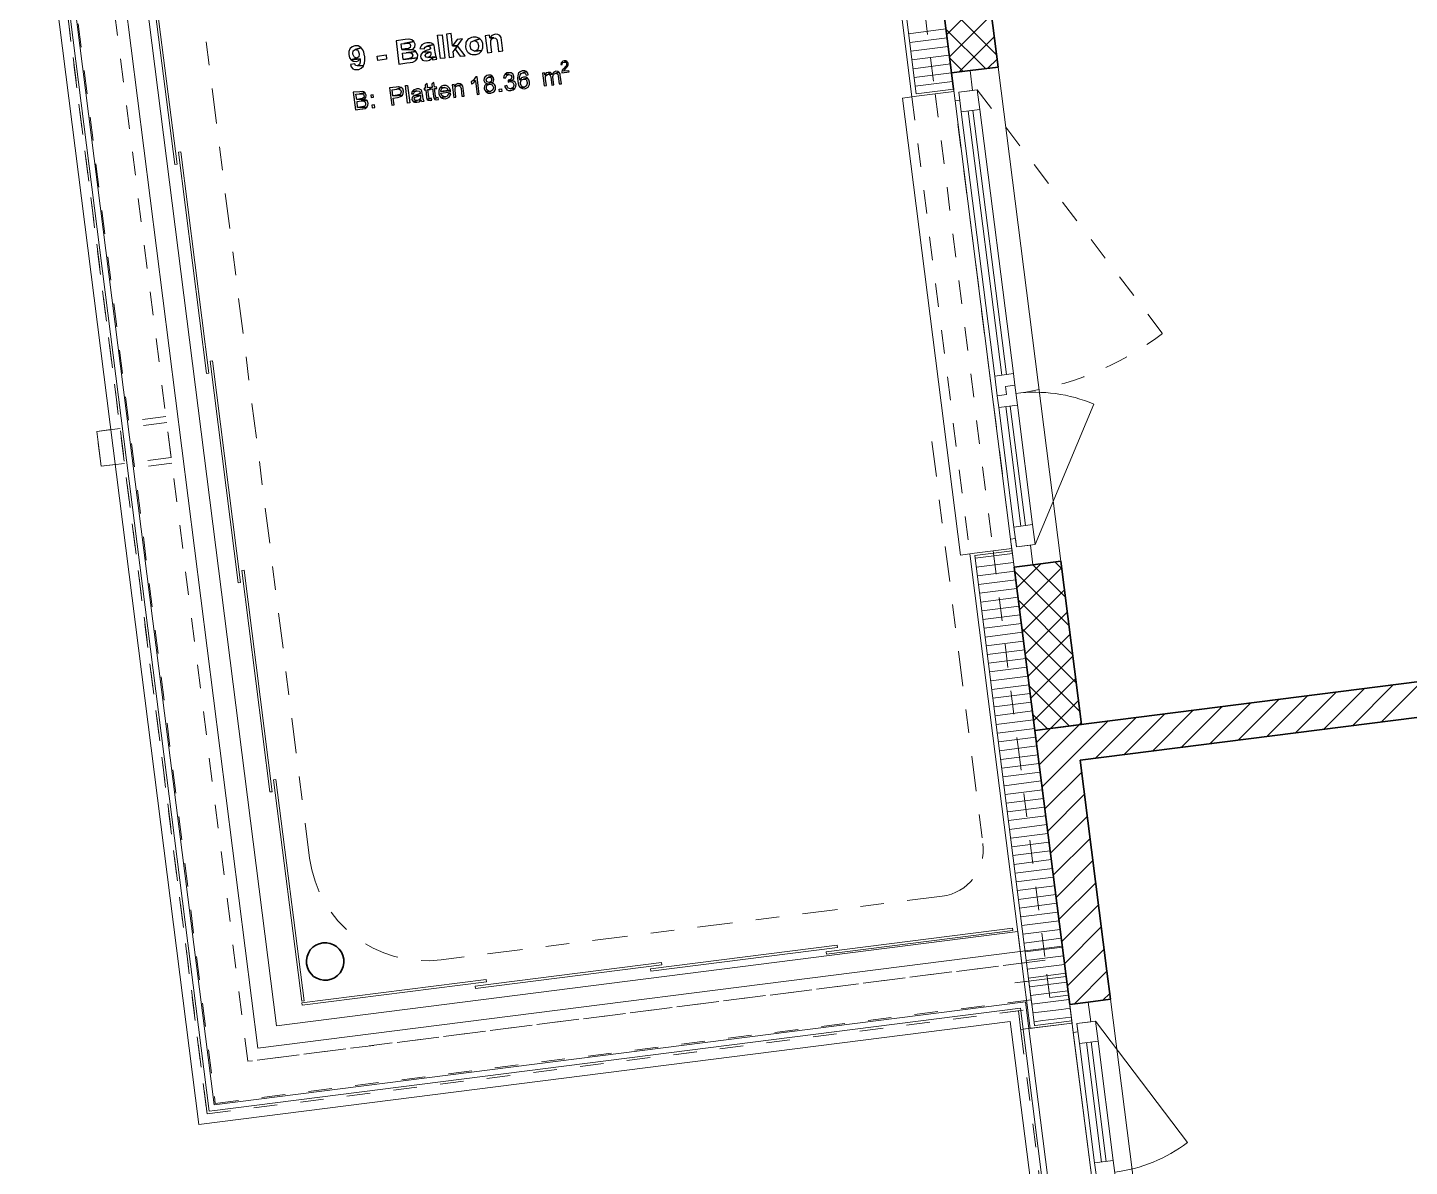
# Model space of a CAD drawing. Header units: metres. Extents: x 2713679.5 to 2713747.3, y 1226017.1 to 1226104.2.
# Drawn here: x 2713681.21 to 2713687.09, y 1226073.86 to 1226078.71 of the extents above; entities that cross this region are included whole.
import ezdxf

# ---------------------------------------------------------------- set-up
doc = ezdxf.new("R2010")
doc.units = ezdxf.units.M
doc.header["$MEASUREMENT"] = 0
for name, pattern in [('Strich 2', [0.141111, 0.070556, -0.070556]), ('Strich 2_1mm', [0.15, 0.1, -0.05]), ('Strichpunkt 3_1_1mm Achsen', [0.25, 0.15, -0.05, 0, -0.05])]:
    doc.linetypes.add(name, pattern=pattern)
doc.layers.add('plangrafiken', color=251, linetype='Continuous')
doc.layers.add('waende_stuetzen', color=250, linetype='Continuous')
doc.layers.add('texte', color=7, linetype='Continuous', true_color=0x000000)

msp = doc.modelspace()

# ---------------------------------------------------------------- linework, layer by layer
at = {"layer": 'plangrafiken', "color": 7, "linetype": 'Strich 2_1mm', "lineweight": 13}
for p, q in [((2713682.149, 1226074.3117), (2713681.4352, 1226079.9365)), ((2713681.2765, 1226079.9164), (2713682.0105, 1226074.1328)), ((2713685.5418, 1226074.7422), (2713682.149, 1226074.3117)), ((2713685.562, 1226074.5835), (2713685.5418, 1226074.7422)), ((2713682.0105, 1226074.1328), (2713685.562, 1226074.5835))]:
    msp.add_line(p, q, dxfattribs=at)
at = {"layer": 'plangrafiken', "color": 7, "linetype": 'Continuous', "lineweight": 13}
for p, q in [((2713681.2518, 1226079.8729), (2713681.9845, 1226074.0992)), ((2713682.0061, 1226074.1272), (2713681.2766, 1226079.8761)), ((2713681.5917, 1226079.8153), (2713682.2709, 1226074.4632)), ((2713681.5065, 1226076.9921), (2713681.566, 1226076.9996)), ((2713681.5254, 1226076.8433), (2713681.5065, 1226076.9921)), ((2713681.5849, 1226076.8508), (2713681.5254, 1226076.8433)), ((2713682.2709, 1226074.4632), (2713685.4256, 1226074.8636)), ((2713685.4256, 1226074.8636), (2713685.4426, 1226074.7296)), ((2713685.4584, 1226074.5653), (2713682.0061, 1226074.1272)), ((2713682.0093, 1226074.1024), (2713685.4368, 1226074.5374)), ((2713685.4368, 1226074.5374), (2713685.7075, 1226072.4045)), ((2713685.4584, 1226074.5653), (2713685.4616, 1226074.5405)), ((2713685.7323, 1226072.4076), (2713685.4616, 1226074.5405)), ((2713681.9845, 1226074.0992), (2713682.0093, 1226074.1024))]:
    msp.add_line(p, q, dxfattribs=at)
at = {"layer": 'plangrafiken', "color": 7, "linetype": 'Strichpunkt 3_1_1mm Achsen', "lineweight": 18}
for p, q in [((2713682.4122, 1226075.1767), (2713681.8199, 1226079.8442)), ((2713685.0602, 1226076.9491), (2713685.2773, 1226075.2379)), ((2713685.1041, 1226075.0143), (2713682.9712, 1226074.7436))]:
    msp.add_line(p, q, dxfattribs=at)
for centre, radius, start, end in [((2713685.0789, 1226075.2127), 0.2, 277.23258, 7.23258), ((2713682.9083, 1226075.2396), 0.5, 187.23258, 277.23258)]:
    msp.add_arc(centre, radius, start, end, dxfattribs=at)
at = {"layer": 'texte'}
for points in [[(2713682.8193, 1226078.6587), (2713682.7802, 1226078.6538), (2713682.7924, 1226078.5547), (2713682.8254, 1226078.5596), (2713682.8401, 1226078.5609), (2713682.8499, 1226078.5633), (2713682.8511, 1226078.5633), (2713682.8634, 1226078.5694), (2713682.8634, 1226078.5694), (2713682.8707, 1226078.5804), (2713682.8707, 1226078.5817), (2713682.8108, 1226078.5743), (2713682.8071, 1226078.6012), (2713682.823, 1226078.6025), (2713682.8646, 1226078.6086), (2713682.8621, 1226078.611), (2713682.8499, 1226078.6159), (2713682.8499, 1226078.6159), (2713682.8046, 1226078.6171), (2713682.8022, 1226078.6404), (2713682.8132, 1226078.6416), (2713682.856, 1226078.6502), (2713682.8475, 1226078.6575), (2713682.8364, 1226078.6612), (2713682.834, 1226078.6612)], [(2713682.856, 1226078.6502), (2713682.8132, 1226078.6416), (2713682.8193, 1226078.6428), (2713682.8303, 1226078.6441), (2713682.8389, 1226078.6416), (2713682.8413, 1226078.6343), (2713682.8401, 1226078.6257), (2713682.8328, 1226078.6208), (2713682.8316, 1226078.6208), (2713682.8181, 1226078.6196), (2713682.8046, 1226078.6171), (2713682.8499, 1226078.6159), (2713682.8585, 1226078.6257), (2713682.8597, 1226078.6269), (2713682.8609, 1226078.6392)], [(2713682.9111, 1226078.6453), (2713682.9001, 1226078.6428), (2713682.8903, 1226078.6367), (2713682.8866, 1226078.633), (2713682.8817, 1226078.6208), (2713682.9001, 1226078.6196), (2713682.9037, 1226078.6269), (2713682.9111, 1226078.6306), (2713682.9405, 1226078.6379), (2713682.9307, 1226078.6441), (2713682.9245, 1226078.6453)], [(2713682.9405, 1226078.6379), (2713682.9111, 1226078.6306), (2713682.9221, 1226078.6294), (2713682.9258, 1226078.622), (2713682.9258, 1226078.6196), (2713682.9221, 1226078.6171), (2713682.9074, 1226078.6122), (2713682.905, 1226078.611), (2713682.894, 1226078.6061), (2713682.927, 1226078.6074), (2713682.9282, 1226078.6037), (2713682.9282, 1226078.5939), (2713682.9245, 1226078.5878), (2713682.9148, 1226078.5829), (2713682.9502, 1226078.5853), (2713682.9478, 1226078.5988), (2713682.9441, 1226078.6208), (2713682.9441, 1226078.6269)], [(2713682.9686, 1226078.578), (2713682.9564, 1226078.6771), (2713682.9759, 1226078.6795), (2713682.9882, 1226078.5804), (2713682.9686, 1226078.578)], [(2713683.0139, 1226078.6844), (2713682.9943, 1226078.682), (2713683.0065, 1226078.5829), (2713683.0261, 1226078.5853), (2713683.0224, 1226078.6074), (2713683.031, 1226078.6184), (2713683.0408, 1226078.633), (2713683.02, 1226078.6318)], [(2713683.0628, 1226078.6624), (2713683.0396, 1226078.66), (2713683.02, 1226078.6318), (2713683.0408, 1226078.633)], [(2713683.1081, 1226078.6698), (2713683.1007, 1226078.6685), (2713683.0897, 1226078.6624), (2713683.0848, 1226078.6587), (2713683.0775, 1226078.6477), (2713683.0763, 1226078.6416), (2713683.075, 1226078.6282), (2713683.0775, 1226078.6196), (2713683.0824, 1226078.6086), (2713683.0873, 1226078.6037), (2713683.0983, 1226078.5963), (2713683.1044, 1226078.5951), (2713683.1179, 1226078.5951), (2713683.1215, 1226078.5951), (2713683.1338, 1226078.6), (2713683.1423, 1226078.6086), (2713683.1448, 1226078.6122), (2713683.1154, 1226078.6098), (2713683.1142, 1226078.6098), (2713683.102, 1226078.6147), (2713683.0995, 1226078.6171), (2713683.0946, 1226078.6306), (2713683.0946, 1226078.6355), (2713683.0983, 1226078.6465), (2713683.0995, 1226078.649), (2713683.1105, 1226078.6538), (2713683.1362, 1226078.6624), (2713683.1326, 1226078.6649), (2713683.1215, 1226078.6698)], [(2713683.1362, 1226078.6624), (2713683.1105, 1226078.6538), (2713683.1118, 1226078.6551), (2713683.1228, 1226078.6502), (2713683.1264, 1226078.6477), (2713683.1301, 1226078.6343), (2713683.1301, 1226078.6294), (2713683.1277, 1226078.6171), (2713683.1264, 1226078.6159), (2713683.1154, 1226078.6098), (2713683.1448, 1226078.6122), (2713683.1497, 1226078.6245), (2713683.1497, 1226078.6367), (2713683.1485, 1226078.6416), (2713683.1448, 1226078.6538)], [(2713683.1778, 1226078.6771), (2713683.1595, 1226078.6746), (2713683.1693, 1226078.6025), (2713683.1876, 1226078.6049), (2713683.1839, 1226078.6379), (2713683.1839, 1226078.6428), (2713683.1839, 1226078.6551), (2713683.1876, 1226078.6624), (2713683.1962, 1226078.6661), (2713683.1791, 1226078.6661)], [(2713683.2011, 1226078.682), (2713683.1986, 1226078.6808), (2713683.1876, 1226078.6759), (2713683.1791, 1226078.6661), (2713683.1962, 1226078.6661), (2713683.2035, 1226078.6649), (2713683.2084, 1226078.66), (2713683.2084, 1226078.6587), (2713683.2109, 1226078.6453), (2713683.2158, 1226078.6086), (2713683.2341, 1226078.611), (2713683.2292, 1226078.6563), (2713683.2268, 1226078.6685), (2713683.2219, 1226078.6759), (2713683.2133, 1226078.6808)], [(2713682.6052, 1226078.633), (2713682.593, 1226078.6282), (2713682.5844, 1226078.6208), (2713682.5832, 1226078.6196), (2713682.5783, 1226078.6086), (2713682.5783, 1226078.5951), (2713682.5783, 1226078.5951), (2713682.5819, 1226078.5817), (2713682.5893, 1226078.5731), (2713682.6125, 1226078.5804), (2713682.6027, 1226078.5841), (2713682.6015, 1226078.5853), (2713682.5966, 1226078.5976), (2713682.5966, 1226078.6), (2713682.5979, 1226078.611), (2713682.6064, 1226078.6171), (2713682.6321, 1226078.6245), (2713682.6297, 1226078.6257), (2713682.6187, 1226078.6318)], [(2713682.6321, 1226078.6245), (2713682.6064, 1226078.6171), (2713682.6174, 1226078.6135), (2713682.6187, 1226078.611), (2713682.6235, 1226078.5988), (2713682.6235, 1226078.5976), (2713682.6211, 1226078.5853), (2713682.6125, 1226078.5804), (2713682.5893, 1226078.5731), (2713682.6272, 1226078.5768), (2713682.6272, 1226078.5633), (2713682.6248, 1226078.5535), (2713682.6162, 1226078.5474), (2713682.6419, 1226078.5486), (2713682.6456, 1226078.5584), (2713682.6468, 1226078.5719), (2713682.6468, 1226078.5865), (2713682.6456, 1226078.5902), (2713682.6431, 1226078.6049), (2713682.6382, 1226078.6159)], [(2713682.5893, 1226078.5731), (2713682.5979, 1226078.567), (2713682.6113, 1226078.5657), (2713682.6187, 1226078.5682), (2713682.6272, 1226078.5768)], [(2713682.7019, 1226078.5706), (2713682.6994, 1226078.589), (2713682.7373, 1226078.5939), (2713682.7398, 1226078.5755), (2713682.7019, 1226078.5706)], [(2713682.8646, 1226078.6086), (2713682.823, 1226078.6025), (2713682.8303, 1226078.6037), (2713682.8413, 1226078.6037), (2713682.8475, 1226078.6), (2713682.8511, 1226078.5927), (2713682.8487, 1226078.5841), (2713682.8426, 1226078.5792), (2713682.8426, 1226078.5792), (2713682.8291, 1226078.5768), (2713682.8108, 1226078.5743), (2713682.8707, 1226078.5817), (2713682.8719, 1226078.5939), (2713682.8707, 1226078.5976)], [(2713682.894, 1226078.6061), (2713682.8866, 1226078.5976), (2713682.8842, 1226078.5865), (2713682.8854, 1226078.5817), (2713682.8927, 1226078.5719), (2713682.8976, 1226078.5694), (2713682.9111, 1226078.5682), (2713682.9221, 1226078.5719), (2713682.9319, 1226078.5804), (2713682.9502, 1226078.5853), (2713682.9502, 1226078.5853), (2713682.9148, 1226078.5829), (2713682.9074, 1226078.5841), (2713682.9037, 1226078.5914), (2713682.9062, 1226078.5988), (2713682.916, 1226078.6025), (2713682.927, 1226078.6074)], [(2713682.9502, 1226078.5853), (2713682.9319, 1226078.5804), (2713682.9331, 1226078.5792), (2713682.9356, 1226078.5731), (2713682.9539, 1226078.5755)], [(2713683.0408, 1226078.633), (2713683.031, 1226078.6184), (2713683.053, 1226078.5878), (2713683.0738, 1226078.5902)], [(2713682.604, 1226078.556), (2713682.5856, 1226078.5523), (2713682.5893, 1226078.5437), (2713682.5966, 1226078.5352), (2713682.6027, 1226078.5315), (2713682.6162, 1226078.5315), (2713682.6211, 1226078.5315), (2713682.6321, 1226078.5376), (2713682.6407, 1226078.5462), (2713682.6419, 1226078.5486), (2713682.6162, 1226078.5474), (2713682.6076, 1226078.5486)], [(2713683.2586, 1226078.518), (2713683.2512, 1226078.5168), (2713683.2439, 1226078.5119), (2713683.2598, 1226078.5107), (2713683.2684, 1226078.5082), (2713683.2733, 1226078.5009), (2713683.2733, 1226078.4985), (2713683.2696, 1226078.4911), (2713683.2684, 1226078.4899), (2713683.2598, 1226078.4862), (2713683.2745, 1226078.485), (2713683.2806, 1226078.4923), (2713683.2818, 1226078.5021), (2713683.2818, 1226078.5021), (2713683.2782, 1226078.5107), (2713683.2782, 1226078.5119), (2713683.2696, 1226078.5168), (2713683.2684, 1226078.518)], [(2713683.3185, 1226078.5254), (2713683.3161, 1226078.5254), (2713683.3075, 1226078.5217), (2713683.3014, 1226078.5156), (2713683.3002, 1226078.5119), (2713683.2977, 1226078.5046), (2713683.2965, 1226078.4948), (2713683.2977, 1226078.4825), (2713683.3002, 1226078.4715), (2713683.3026, 1226078.4617), (2713683.3075, 1226078.4556), (2713683.31, 1226078.4544), (2713683.3271, 1226078.4568), (2713683.3185, 1226078.4581), (2713683.3124, 1226078.4642), (2713683.3088, 1226078.4728), (2713683.3088, 1226078.4764), (2713683.3124, 1226078.485), (2713683.3136, 1226078.4874), (2713683.3063, 1226078.4874), (2713683.3051, 1226078.496), (2713683.3063, 1226078.5046), (2713683.3075, 1226078.507), (2713683.3124, 1226078.5144), (2713683.3198, 1226078.518), (2713683.3345, 1226078.5229), (2713683.3283, 1226078.5254)], [(2713683.3345, 1226078.5229), (2713683.3198, 1226078.518), (2713683.3198, 1226078.518), (2713683.3296, 1226078.5156), (2713683.3332, 1226078.5082), (2713683.3418, 1226078.5095), (2713683.3406, 1226078.5156)], [(2713683.4115, 1226078.5168), (2713683.403, 1226078.5156), (2713683.4103, 1226078.4617), (2713683.4201, 1226078.463), (2713683.4164, 1226078.4911), (2713683.4152, 1226078.4923), (2713683.4164, 1226078.5021), (2713683.4201, 1226078.5082), (2713683.4128, 1226078.5095)], [(2713683.4274, 1226078.5193), (2713683.4274, 1226078.5193), (2713683.4189, 1226078.5168), (2713683.4128, 1226078.5095), (2713683.4201, 1226078.5082), (2713683.4274, 1226078.5119), (2713683.4385, 1226078.518), (2713683.4372, 1226078.5193)], [(2713683.4385, 1226078.518), (2713683.4274, 1226078.5119), (2713683.4348, 1226078.5095), (2713683.4446, 1226078.5119)], [(2713683.4593, 1226078.5241), (2713683.4593, 1226078.5241), (2713683.4507, 1226078.5205), (2713683.4446, 1226078.5119), (2713683.4348, 1226078.5095), (2713683.4385, 1226078.5009), (2713683.4421, 1226078.4654), (2713683.4519, 1226078.4666), (2713683.447, 1226078.4985), (2713683.447, 1226078.5021), (2713683.4495, 1226078.5107), (2713683.4507, 1226078.5119), (2713683.4593, 1226078.5156), (2713683.4727, 1226078.5205), (2713683.469, 1226078.5229)], [(2713683.4727, 1226078.5205), (2713683.4593, 1226078.5156), (2713683.4642, 1226078.5144), (2713683.4678, 1226078.5119), (2713683.4703, 1226078.5033), (2713683.4739, 1226078.4703), (2713683.4837, 1226078.4703), (2713683.4788, 1226078.5082), (2713683.4776, 1226078.5131)], [(2713683.4947, 1226078.5682), (2713683.4898, 1226078.567), (2713683.485, 1226078.5633), (2713683.4825, 1226078.5596), (2713683.4813, 1226078.5523), (2713683.4874, 1226078.5523), (2713683.4874, 1226078.5535), (2713683.4886, 1226078.5596), (2713683.4898, 1226078.5609), (2713683.496, 1226078.5633), (2713683.507, 1226078.5657), (2713683.5021, 1226078.5682)], [(2713683.507, 1226078.5657), (2713683.496, 1226078.5633), (2713683.4972, 1226078.5633), (2713683.5033, 1226078.5621), (2713683.5033, 1226078.5621), (2713683.5058, 1226078.556), (2713683.5058, 1226078.5547), (2713683.5045, 1226078.5486), (2713683.5033, 1226078.5474), (2713683.4996, 1226078.5425), (2713683.4947, 1226078.5364), (2713683.4911, 1226078.5327), (2713683.4874, 1226078.529), (2713683.4874, 1226078.5278), (2713683.485, 1226078.5217), (2713683.485, 1226078.5168), (2713683.5168, 1226078.5217), (2713683.5155, 1226078.5266), (2713683.4923, 1226078.5241), (2713683.4947, 1226078.5278), (2713683.4947, 1226078.529), (2713683.5009, 1226078.5352), (2713683.5045, 1226078.5401), (2713683.5082, 1226078.5449), (2713683.5094, 1226078.5449), (2713683.5119, 1226078.5511), (2713683.5119, 1226078.5572), (2713683.5106, 1226078.5609)], [(2713682.7802, 1226078.4568), (2713682.752, 1226078.4532), (2713682.7618, 1226078.3798), (2713682.7716, 1226078.381), (2713682.7679, 1226078.4104), (2713682.7863, 1226078.4128), (2713682.7912, 1226078.414), (2713682.801, 1226078.4177), (2713682.8071, 1226078.4226), (2713682.7667, 1226078.4201), (2713682.763, 1226078.4458), (2713682.7826, 1226078.4483), (2713682.801, 1226078.4556), (2713682.801, 1226078.4556), (2713682.7912, 1226078.4581), (2713682.79, 1226078.4581)], [(2713682.8291, 1226078.3883), (2713682.8205, 1226078.463), (2713682.8291, 1226078.463), (2713682.8389, 1226078.3896), (2713682.8291, 1226078.3883)], [(2713682.9123, 1226078.4728), (2713682.9037, 1226078.4654), (2713682.905, 1226078.452), (2713682.8989, 1226078.452), (2713682.9001, 1226078.4446), (2713682.9062, 1226078.4458), (2713682.9099, 1226078.414), (2713682.9099, 1226078.4128), (2713682.9123, 1226078.4042), (2713682.9258, 1226078.4079), (2713682.9221, 1226078.4079), (2713682.9209, 1226078.4104), (2713682.9197, 1226078.4152), (2713682.9148, 1226078.4471), (2713682.9245, 1226078.4471), (2713682.9233, 1226078.4544), (2713682.9148, 1226078.4532)], [(2713682.9405, 1226078.4764), (2713682.9319, 1226078.4691), (2713682.9343, 1226078.4556), (2713682.927, 1226078.4556), (2713682.9282, 1226078.4483), (2713682.9356, 1226078.4495), (2713682.9392, 1226078.4177), (2713682.9392, 1226078.4165), (2713682.9417, 1226078.4079), (2713682.9539, 1226078.4116), (2713682.9515, 1226078.4116), (2713682.949, 1226078.414), (2713682.9478, 1226078.4189), (2713682.9441, 1226078.4507), (2713682.9539, 1226078.4507), (2713682.9527, 1226078.4581), (2713682.9429, 1226078.4568)], [(2713682.9833, 1226078.463), (2713682.9821, 1226078.463), (2713682.9735, 1226078.4605), (2713682.9662, 1226078.4532), (2713682.9845, 1226078.4556), (2713682.9882, 1226078.4556), (2713682.9967, 1226078.452), (2713682.9967, 1226078.452), (2713683.0016, 1226078.4422), (2713682.971, 1226078.4385), (2713683.0114, 1226078.4422), (2713683.0078, 1226078.452), (2713683.0016, 1226078.4581), (2713683.0016, 1226078.4593), (2713682.9931, 1226078.463)], [(2713683.0273, 1226078.4679), (2713683.0188, 1226078.4666), (2713683.0261, 1226078.4128), (2713683.0347, 1226078.414), (2713683.031, 1226078.4434), (2713683.031, 1226078.4507), (2713683.0334, 1226078.4581), (2713683.0347, 1226078.4593), (2713683.0286, 1226078.4605)], [(2713683.0445, 1226078.4715), (2713683.0432, 1226078.4715), (2713683.0347, 1226078.4679), (2713683.0286, 1226078.4605), (2713683.0347, 1226078.4593), (2713683.0432, 1226078.463), (2713683.0604, 1226078.4666), (2713683.053, 1226078.4703)], [(2713683.0604, 1226078.4666), (2713683.0432, 1226078.463), (2713683.0506, 1226078.4617), (2713683.0542, 1226078.4581), (2713683.0567, 1226078.4507), (2713683.0604, 1226078.4177), (2713683.0702, 1226078.4189), (2713683.0653, 1226078.452), (2713683.064, 1226078.4605)], [(2713683.1081, 1226078.485), (2713683.0995, 1226078.4789), (2713683.1007, 1226078.4703), (2713683.102, 1226078.4703), (2713683.1105, 1226078.4764), (2713683.1105, 1226078.4764), (2713683.1179, 1226078.4838)], [(2713683.1252, 1226078.5009), (2713683.1191, 1226078.5009), (2713683.1179, 1226078.4985), (2713683.1118, 1226078.4899), (2713683.1081, 1226078.485), (2713683.1179, 1226078.4838), (2713683.1252, 1226078.425), (2713683.1338, 1226078.4263)], [(2713683.1729, 1226078.507), (2713683.1656, 1226078.5058), (2713683.1583, 1226078.4997), (2713683.1546, 1226078.4948), (2713683.1534, 1226078.485), (2713683.1534, 1226078.485), (2713683.157, 1226078.4764), (2713683.1583, 1226078.4764), (2713683.1668, 1226078.4715), (2713683.1644, 1226078.4703), (2713683.1778, 1226078.4691), (2713683.1803, 1226078.4691), (2713683.1888, 1226078.4666), (2713683.1901, 1226078.4642), (2713683.195, 1226078.4556), (2713683.195, 1226078.4532), (2713683.1913, 1226078.4446), (2713683.1901, 1226078.4434), (2713683.1815, 1226078.4385), (2713683.1631, 1226078.436), (2713683.1631, 1226078.436), (2713683.1717, 1226078.4312), (2713683.1827, 1226078.4312), (2713683.1827, 1226078.4312), (2713683.1925, 1226078.4348), (2713683.1986, 1226078.4397), (2713683.2035, 1226078.4471), (2713683.2035, 1226078.4568), (2713683.2035, 1226078.4605), (2713683.1986, 1226078.4679), (2713683.1962, 1226078.4703), (2713683.1876, 1226078.474), (2713683.1876, 1226078.4752), (2713683.1766, 1226078.4764), (2713683.1766, 1226078.4764), (2713683.1668, 1226078.4789), (2713683.1631, 1226078.4874), (2713683.1656, 1226078.4948), (2713683.1729, 1226078.4997), (2713683.1888, 1226078.5033), (2713683.1827, 1226078.507)], [(2713683.1644, 1226078.4703), (2713683.157, 1226078.4642), (2713683.1558, 1226078.4605), (2713683.1546, 1226078.4507), (2713683.157, 1226078.4434), (2713683.1631, 1226078.436), (2713683.1815, 1226078.4385), (2713683.1729, 1226078.4397), (2713683.1668, 1226078.4446), (2713683.1644, 1226078.452), (2713683.1644, 1226078.4544), (2713683.1668, 1226078.463), (2713683.168, 1226078.4654), (2713683.1778, 1226078.4691)], [(2713683.1888, 1226078.5033), (2713683.1729, 1226078.4997), (2713683.1827, 1226078.4972), (2713683.1876, 1226078.4899), (2713683.1852, 1226078.4813), (2713683.1766, 1226078.4764), (2713683.1876, 1226078.4752), (2713683.195, 1226078.4813), (2713683.1962, 1226078.4911), (2713683.195, 1226078.496)], [(2713683.2439, 1226078.5119), (2713683.2402, 1226078.5058), (2713683.2378, 1226078.496), (2713683.2476, 1226078.496), (2713683.2476, 1226078.4972), (2713683.2512, 1226078.5058), (2713683.2512, 1226078.5058), (2713683.2598, 1226078.5107)], [(2713683.2512, 1226078.463), (2713683.2415, 1226078.4605), (2713683.2451, 1226078.4532), (2713683.2512, 1226078.4458), (2713683.2586, 1226078.4422), (2713683.2684, 1226078.4422), (2713683.2684, 1226078.4422), (2713683.2782, 1226078.4458), (2713683.2855, 1226078.4507), (2713683.2672, 1226078.4495), (2713683.2672, 1226078.4495), (2713683.2574, 1226078.452), (2713683.2561, 1226078.4532)], [(2713683.2574, 1226078.4862), (2713683.2574, 1226078.4776), (2713683.2647, 1226078.4801), (2713683.2745, 1226078.485), (2713683.2745, 1226078.485), (2713683.2598, 1226078.4862)], [(2713683.2745, 1226078.485), (2713683.2647, 1226078.4801), (2713683.2659, 1226078.4801), (2713683.2757, 1226078.4776), (2713683.2769, 1226078.4764), (2713683.2806, 1226078.4679), (2713683.2806, 1226078.4642), (2713683.2782, 1226078.4556), (2713683.2757, 1226078.4532), (2713683.2672, 1226078.4495), (2713683.2855, 1226078.4507), (2713683.2892, 1226078.4593), (2713683.2904, 1226078.4691), (2713683.2892, 1226078.4715), (2713683.2855, 1226078.4801), (2713683.2831, 1226078.4813)], [(2713683.3222, 1226078.4997), (2713683.3222, 1226078.4997), (2713683.3136, 1226078.496), (2713683.3124, 1226078.4948), (2713683.3063, 1226078.4874), (2713683.3136, 1226078.4874), (2713683.3222, 1226078.4911), (2713683.3393, 1226078.4948), (2713683.332, 1226078.4985)], [(2713683.3393, 1226078.4948), (2713683.3222, 1226078.4911), (2713683.3234, 1226078.4911), (2713683.3332, 1226078.4887), (2713683.3345, 1226078.4862), (2713683.3381, 1226078.4764), (2713683.3381, 1226078.4715), (2713683.3357, 1226078.463), (2713683.3345, 1226078.4617), (2713683.3271, 1226078.4568), (2713683.31, 1226078.4544), (2713683.3185, 1226078.4507), (2713683.3271, 1226078.4495), (2713683.3308, 1226078.4507), (2713683.3393, 1226078.4544), (2713683.3418, 1226078.4568), (2713683.3467, 1226078.4654), (2713683.3479, 1226078.4679), (2713683.3479, 1226078.4776), (2713683.3455, 1226078.4874)], [(2713682.626, 1226078.4373), (2713682.5979, 1226078.4348), (2713682.6076, 1226078.3602), (2713682.6358, 1226078.3639), (2713682.6382, 1226078.3639), (2713682.648, 1226078.3663), (2713682.6554, 1226078.3712), (2713682.6162, 1226078.37), (2713682.6138, 1226078.3957), (2713682.6309, 1226078.3981), (2713682.6541, 1226078.4006), (2713682.6443, 1226078.4042), (2713682.6456, 1226078.4055), (2713682.6125, 1226078.4042), (2713682.6089, 1226078.4263), (2713682.6248, 1226078.4287), (2713682.648, 1226078.4324), (2713682.6407, 1226078.4373), (2713682.637, 1226078.4385)], [(2713682.648, 1226078.4324), (2713682.6248, 1226078.4287), (2713682.626, 1226078.4287), (2713682.6358, 1226078.4287), (2713682.6407, 1226078.4263), (2713682.6443, 1226078.4189), (2713682.6431, 1226078.4128), (2713682.637, 1226078.4079), (2713682.6284, 1226078.4067), (2713682.6125, 1226078.4042), (2713682.6456, 1226078.4055), (2713682.6517, 1226078.4128), (2713682.6529, 1226078.4214), (2713682.6529, 1226078.4226), (2713682.6492, 1226078.4312)], [(2713682.6541, 1226078.4006), (2713682.6309, 1226078.3981), (2713682.6321, 1226078.3981), (2713682.6419, 1226078.3981), (2713682.648, 1226078.3944), (2713682.6505, 1226078.3871), (2713682.6505, 1226078.381), (2713682.6468, 1226078.3761), (2713682.6419, 1226078.3736), (2713682.6346, 1226078.3724), (2713682.6162, 1226078.37), (2713682.6554, 1226078.3712), (2713682.6603, 1226078.3785), (2713682.6603, 1226078.3785), (2713682.6615, 1226078.3883), (2713682.6603, 1226078.3908), (2713682.6566, 1226078.3993)], [(2713682.6823, 1226078.4238), (2713682.6725, 1226078.4226), (2713682.6737, 1226078.4128), (2713682.6835, 1226078.414)], [(2713682.801, 1226078.4556), (2713682.7826, 1226078.4483), (2713682.7912, 1226078.4495), (2713682.7985, 1226078.4458), (2713682.801, 1226078.4385), (2713682.801, 1226078.436), (2713682.7985, 1226078.4275), (2713682.7961, 1226078.425), (2713682.7851, 1226078.4226), (2713682.7667, 1226078.4201), (2713682.8071, 1226078.4226), (2713682.8108, 1226078.4299), (2713682.812, 1226078.4397), (2713682.812, 1226078.4397), (2713682.8083, 1226078.4495)], [(2713682.8487, 1226078.4385), (2713682.8487, 1226078.4385), (2713682.8462, 1226078.4287), (2713682.8548, 1226078.4287), (2713682.8585, 1226078.4373), (2713682.8585, 1226078.4373), (2713682.8683, 1226078.4409)], [(2713682.8585, 1226078.4214), (2713682.8524, 1226078.4177), (2713682.8487, 1226078.4128), (2713682.8475, 1226078.4042), (2713682.8487, 1226078.4018), (2713682.8536, 1226078.3944), (2713682.8695, 1226078.3993), (2713682.8609, 1226078.4006), (2713682.8573, 1226078.4067), (2713682.8585, 1226078.4104), (2713682.8609, 1226078.414), (2713682.8695, 1226078.4165), (2713682.8756, 1226078.4189), (2713682.8842, 1226078.4226)], [(2713682.8683, 1226078.4495), (2713682.8658, 1226078.4483), (2713682.856, 1226078.4458), (2713682.856, 1226078.4458), (2713682.8487, 1226078.4385), (2713682.8683, 1226078.4409), (2713682.8695, 1226078.4409), (2713682.8793, 1226078.4397), (2713682.8829, 1226078.4324), (2713682.8829, 1226078.4299), (2713682.8781, 1226078.4275), (2713682.867, 1226078.4238), (2713682.8585, 1226078.4214), (2713682.8842, 1226078.4226), (2713682.8842, 1226078.4189), (2713682.8842, 1226078.4091), (2713682.8781, 1226078.403), (2713682.8866, 1226078.4018), (2713682.8891, 1226078.3957), (2713682.8989, 1226078.3969), (2713682.8964, 1226078.403), (2713682.8952, 1226078.4067), (2713682.894, 1226078.4189), (2713682.8915, 1226078.4312), (2713682.8903, 1226078.4397), (2713682.8866, 1226078.4458), (2713682.8793, 1226078.4483), (2713682.8781, 1226078.4495)], [(2713682.8781, 1226078.403), (2713682.8695, 1226078.3993), (2713682.8536, 1226078.3944), (2713682.8585, 1226078.392), (2713682.8683, 1226078.392), (2713682.8683, 1226078.392), (2713682.8781, 1226078.3944), (2713682.8793, 1226078.3957), (2713682.8866, 1226078.4018)], [(2713682.9294, 1226078.4091), (2713682.9258, 1226078.4079), (2713682.9123, 1226078.4042), (2713682.9172, 1226078.4006), (2713682.9245, 1226078.3993), (2713682.9319, 1226078.4006)], [(2713682.9588, 1226078.4128), (2713682.9539, 1226078.4116), (2713682.9417, 1226078.4079), (2713682.9453, 1226078.4042), (2713682.9539, 1226078.403), (2713682.96, 1226078.4042)], [(2713682.9662, 1226078.4532), (2713682.9649, 1226078.4507), (2713682.9613, 1226078.4422), (2713682.9613, 1226078.4312), (2713682.9625, 1226078.4287), (2713682.9662, 1226078.4189), (2713682.971, 1226078.4128), (2713682.9906, 1226078.4152), (2713682.987, 1226078.4152), (2713682.9784, 1226078.4177), (2713682.9747, 1226078.4214), (2713682.971, 1226078.4312), (2713683.0114, 1226078.436), (2713683.0114, 1226078.4385), (2713683.0114, 1226078.4422), (2713682.971, 1226078.4385), (2713682.971, 1226078.4422), (2713682.9747, 1226078.4507), (2713682.9759, 1226078.452), (2713682.9845, 1226078.4556)], [(2713683.0029, 1226078.4275), (2713683.0029, 1226078.4275), (2713682.998, 1226078.4189), (2713682.9906, 1226078.4152), (2713682.971, 1226078.4128), (2713682.9723, 1226078.4116), (2713682.9808, 1226078.4079), (2713682.9906, 1226078.4067), (2713682.998, 1226078.4091), (2713683.0053, 1226078.414), (2713683.009, 1226078.4177), (2713683.0126, 1226078.4275)], [(2713683.2207, 1226078.4373), (2713683.2194, 1226078.4483), (2713683.2292, 1226078.4495), (2713683.2304, 1226078.4385), (2713683.2207, 1226078.4373)], [(2713682.6884, 1226078.381), (2713682.6774, 1226078.3798), (2713682.6786, 1226078.3688), (2713682.6896, 1226078.37)]]:
    msp.add_lwpolyline(points, close=True, dxfattribs=at)
at = {"layer": 'waende_stuetzen', "color": 7, "linetype": 'Continuous', "lineweight": 35}
for p, q in [((2713685.3418, 1226078.5423), (2713685.0705, 1226080.6801)), ((2713684.9225, 1226080.2581), (2713685.1434, 1226078.5171)), ((2713685.1434, 1226078.5171), (2713685.2228, 1226078.5272)), ((2713685.1434, 1226078.5171), (2713685.1522, 1226078.4477)), ((2713685.2228, 1226078.5272), (2713685.3418, 1226078.5423)), ((2713685.4103, 1226076.414), (2713685.4897, 1226076.424)), ((2713685.4103, 1226076.414), (2713685.4985, 1226075.7195)), ((2713685.4897, 1226076.424), (2713685.6087, 1226076.4391)), ((2713685.6969, 1226075.7447), (2713685.6087, 1226076.4391)), ((2713689.4716, 1226076.2238), (2713685.6721, 1226075.7416)), ((2713685.6909, 1226075.5928), (2713689.3417, 1226076.0561)), ((2713685.4985, 1226075.7195), (2713685.6969, 1226075.7447)), ((2713685.4985, 1226075.7195), (2713685.6721, 1226075.7416)), ((2713685.4985, 1226075.7195), (2713685.6313, 1226074.6729)), ((2713685.8049, 1226074.695), (2713685.6909, 1226075.5928)), ((2713685.82, 1226074.5759), (2713685.8049, 1226074.695)), ((2713685.6464, 1226074.5539), (2713685.6313, 1226074.6729)), ((2713685.6464, 1226074.5539), (2713685.7257, 1226074.564)), ((2713685.7257, 1226074.564), (2713685.82, 1226074.5759))]:
    msp.add_line(p, q, dxfattribs=at)
at = {"layer": 'waende_stuetzen', "color": 7, "linetype": 'Strich 2_1mm', "lineweight": 13}
for p, q in [((2713685.1434, 1226078.5171), (2713684.8973, 1226080.4565)), ((2713684.828, 1226080.3671), (2713685.0741, 1226078.4277)), ((2713681.9758, 1226074.0881), (2713681.2519, 1226079.7923)), ((2713681.2544, 1226079.7725), (2713681.9733, 1226074.1079)), ((2713682.149, 1226074.3117), (2713681.4528, 1226079.7977)), ((2713685.4103, 1226076.414), (2713685.1434, 1226078.5171)), ((2713684.9749, 1226078.4151), (2713685.2217, 1226076.4707)), ((2713685.0741, 1226078.4277), (2713685.3209, 1226076.4833)), ((2713685.2533, 1226078.4454), (2713686.0414, 1226077.4083)), ((2713681.5065, 1226076.9921), (2713681.8041, 1226077.0299)), ((2713681.5254, 1226076.8433), (2713681.5065, 1226076.9921)), ((2713681.823, 1226076.881), (2713681.8041, 1226077.0299)), ((2713681.5254, 1226076.8433), (2713681.823, 1226076.881)), ((2713685.3209, 1226076.4833), (2713685.4266, 1226075.6499)), ((2713685.4959, 1226075.7394), (2713685.4103, 1226076.414)), ((2713685.5916, 1226074.9854), (2713685.4959, 1226075.7394)), ((2713685.4266, 1226075.6499), (2713685.5022, 1226075.0547)), ((2713685.5022, 1226075.0547), (2713685.562, 1226074.5835)), ((2713685.6413, 1226074.5936), (2713685.5916, 1226074.9854)), ((2713685.4625, 1226074.7322), (2713682.149, 1226074.3117)), ((2713685.4826, 1226074.5734), (2713685.4625, 1226074.7322)), ((2713685.562, 1226074.5835), (2713685.6413, 1226074.5936)), ((2713681.9758, 1226074.0881), (2713685.4877, 1226074.5337)), ((2713681.9758, 1226074.0881), (2713685.4281, 1226074.5262)), ((2713685.4388, 1226074.4419), (2713685.4281, 1226074.5262)), ((2713685.4851, 1226074.5536), (2713685.4826, 1226074.5734)), ((2713685.4877, 1226074.5337), (2713685.4851, 1226074.5536)), ((2713685.4388, 1226074.4419), (2713685.685, 1226072.5024)), ((2713681.9758, 1226074.0881), (2713681.9733, 1226074.1079))]:
    msp.add_line(p, q, dxfattribs=at)
at = {"layer": 'waende_stuetzen', "color": 7, "linetype": 'Continuous', "lineweight": 18}
for p, q in [((2713684.7637, 1226080.238), (2713684.9935, 1226078.4275)), ((2713684.7464, 1226080.2156), (2713684.9737, 1226078.425)), ((2713684.9737, 1226078.425), (2713684.9749, 1226078.4151)), ((2713684.9749, 1226078.4151), (2713684.9948, 1226078.4176)), ((2713684.9935, 1226078.4275), (2713685.1522, 1226078.4477)), ((2713684.9948, 1226078.4176), (2713685.1535, 1226078.4377)), ((2713685.1522, 1226078.4477), (2713685.1535, 1226078.4377)), ((2713685.2217, 1226076.4707), (2713685.2415, 1226076.4732)), ((2713685.2229, 1226076.4607), (2713685.2217, 1226076.4707)), ((2713685.2229, 1226076.4607), (2713685.3199, 1226075.6969)), ((2713685.2415, 1226076.4732), (2713685.4003, 1226076.4933)), ((2713685.2428, 1226076.4633), (2713685.4015, 1226076.4834)), ((2713685.2428, 1226076.4633), (2713685.3397, 1226075.6994)), ((2713685.4015, 1226076.4834), (2713685.4003, 1226076.4933)), ((2713685.4015, 1226076.4834), (2713685.4103, 1226076.414)), ((2713685.3199, 1226075.6969), (2713685.4527, 1226074.6503)), ((2713685.3397, 1226075.6994), (2713685.4725, 1226074.6528)), ((2713685.6313, 1226074.6729), (2713685.413, 1226074.6452)), ((2713685.4527, 1226074.6503), (2713685.4725, 1226074.6528)), ((2713685.4527, 1226074.6503), (2713685.4779, 1226074.4519)), ((2713685.4725, 1226074.6528), (2713685.4877, 1226074.5337)), ((2713685.4877, 1226074.5337), (2713685.4965, 1226074.4643)), ((2713685.6565, 1226074.4745), (2713685.6464, 1226074.5539)), ((2713685.6552, 1226074.4844), (2713685.6464, 1226074.5539)), ((2713685.458, 1226074.4493), (2713685.6565, 1226074.4745)), ((2713685.4989, 1226074.4646), (2713685.4965, 1226074.4643)), ((2713685.4977, 1226074.4544), (2713685.6565, 1226074.4745)), ((2713685.4989, 1226074.4646), (2713685.6552, 1226074.4844)), ((2713685.6565, 1226074.4745), (2713685.6552, 1226074.4844)), ((2713685.4382, 1226074.4468), (2713685.458, 1226074.4493)), ((2713685.4779, 1226074.4519), (2713685.4977, 1226074.4544))]:
    msp.add_line(p, q, dxfattribs=at)
at = {"layer": 'waende_stuetzen', "color": 7, "linetype": 'Continuous', "lineweight": 13}
for p, q in [((2713682.1924, 1226074.3676), (2713681.4999, 1226079.8238)), ((2713681.9412, 1226074.0433), (2713681.2122, 1226079.7873)), ((2713681.7185, 1226079.0703), (2713681.8381, 1226078.1279)), ((2713681.848, 1226078.1291), (2713681.7284, 1226079.0716)), ((2713685.1585, 1226078.3981), (2713685.1434, 1226078.5171)), ((2713685.2228, 1226078.5272), (2713685.2335, 1226078.4428)), ((2713685.3418, 1226078.5423), (2713685.6087, 1226076.4391)), ((2713684.9749, 1226078.4151), (2713684.9352, 1226078.41)), ((2713684.9352, 1226078.41), (2713685.182, 1226076.4656)), ((2713685.1784, 1226078.4006), (2713685.1585, 1226078.3981)), ((2713685.174, 1226078.4353), (2713685.2533, 1226078.4454)), ((2713685.2335, 1226078.4428), (2713685.174, 1226078.4353)), ((2713685.174, 1226078.4353), (2713685.1784, 1226078.4006)), ((2713685.1847, 1226078.351), (2713685.174, 1226078.4353)), ((2713685.2533, 1226078.4454), (2713685.264, 1226078.361)), ((2713685.3952, 1226076.533), (2713685.1585, 1226078.3981)), ((2713685.264, 1226078.361), (2713685.1847, 1226078.351)), ((2713685.3272, 1226077.2275), (2713685.1847, 1226078.351)), ((2713685.357, 1226077.2313), (2713685.2144, 1226078.3547)), ((2713685.2343, 1226078.3573), (2713685.3768, 1226077.2338)), ((2713685.264, 1226078.361), (2713685.4066, 1226077.2376)), ((2713681.8636, 1226078.1815), (2713681.8537, 1226078.1802)), ((2713681.8537, 1226078.1802), (2713681.9733, 1226077.2378)), ((2713681.9832, 1226077.2391), (2713681.8636, 1226078.1815)), ((2713681.8381, 1226078.1279), (2713681.848, 1226078.1291)), ((2713681.9987, 1226077.2914), (2713681.9888, 1226077.2902)), ((2713681.9888, 1226077.2902), (2713682.1084, 1226076.3477)), ((2713682.1183, 1226076.349), (2713681.9987, 1226077.2914)), ((2713681.9733, 1226077.2378), (2713681.9832, 1226077.2391)), ((2713685.3272, 1226077.2275), (2713685.4066, 1226077.2376)), ((2713685.3379, 1226077.1432), (2713685.3272, 1226077.2275)), ((2713685.4066, 1226077.2376), (2713685.4129, 1226077.188)), ((2713685.4129, 1226077.188), (2713685.3732, 1226077.1829)), ((2713685.3776, 1226077.1482), (2713685.3732, 1226077.1829)), ((2713685.4129, 1226077.188), (2713685.4236, 1226077.1036)), ((2713685.3776, 1226077.1482), (2713685.3379, 1226077.1432)), ((2713685.3442, 1226077.0936), (2713685.3379, 1226077.1432)), ((2713685.4988, 1226076.5109), (2713685.7494, 1226077.1079)), ((2713685.4236, 1226077.1036), (2713685.3442, 1226077.0936)), ((2713685.4088, 1226076.5851), (2713685.3442, 1226077.0936)), ((2713685.4385, 1226076.5889), (2713685.374, 1226077.0973)), ((2713685.3938, 1226077.0998), (2713685.4584, 1226076.5914)), ((2713685.4236, 1226077.1036), (2713685.4881, 1226076.5952)), ((2713685.4088, 1226076.5851), (2713685.4881, 1226076.5952)), ((2713685.4195, 1226076.5008), (2713685.4088, 1226076.5851)), ((2713685.4881, 1226076.5952), (2713685.4988, 1226076.5109)), ((2713685.3952, 1226076.533), (2713685.4151, 1226076.5355)), ((2713685.4103, 1226076.414), (2713685.3952, 1226076.533)), ((2713685.4151, 1226076.5355), (2713685.4195, 1226076.5008)), ((2713685.182, 1226076.4656), (2713685.2217, 1226076.4707)), ((2713685.4988, 1226076.5109), (2713685.4195, 1226076.5008)), ((2713685.4195, 1226076.5008), (2713685.479, 1226076.5084)), ((2713685.479, 1226076.5084), (2713685.4897, 1226076.424)), ((2713682.1338, 1226076.4014), (2713682.1239, 1226076.4001)), ((2713682.1239, 1226076.4001), (2713682.2435, 1226075.4577)), ((2713682.2534, 1226075.4589), (2713682.1338, 1226076.4014)), ((2713682.1084, 1226076.3477), (2713682.1183, 1226076.349)), ((2713682.2435, 1226075.4577), (2713682.2534, 1226075.4589)), ((2713682.269, 1226075.5113), (2713682.2591, 1226075.51)), ((2713682.2591, 1226075.51), (2713682.3787, 1226074.5676)), ((2713682.3886, 1226074.5689), (2713682.269, 1226075.5113)), ((2713685.4037, 1226074.8779), (2713684.61, 1226074.7772)), ((2713685.4049, 1226074.868), (2713685.4037, 1226074.8779)), ((2713684.6113, 1226074.7673), (2713685.4049, 1226074.868)), ((2713682.1924, 1226074.3676), (2713685.6149, 1226074.8019)), ((2713684.6569, 1226074.8053), (2713683.8632, 1226074.7046)), ((2713683.8645, 1226074.6947), (2713684.6581, 1226074.7954)), ((2713684.61, 1226074.7772), (2713684.6113, 1226074.7673)), ((2713684.6581, 1226074.7954), (2713684.6569, 1226074.8053)), ((2713685.6571, 1226074.4696), (2713685.6149, 1226074.8019)), ((2713683.9101, 1226074.7327), (2713683.1164, 1226074.632)), ((2713683.1177, 1226074.6221), (2713683.9113, 1226074.7228)), ((2713683.8632, 1226074.7046), (2713683.8645, 1226074.6947)), ((2713683.9113, 1226074.7228), (2713683.9101, 1226074.7327)), ((2713683.1632, 1226074.6601), (2713682.3795, 1226074.5607)), ((2713682.3808, 1226074.5507), (2713683.1645, 1226074.6502)), ((2713683.1645, 1226074.6502), (2713683.1632, 1226074.6601)), ((2713683.1164, 1226074.632), (2713683.1177, 1226074.6221)), ((2713682.3787, 1226074.5676), (2713682.3886, 1226074.5689)), ((2713682.3795, 1226074.5607), (2713682.3808, 1226074.5507)), ((2713685.6464, 1226074.5539), (2713685.6615, 1226074.4348)), ((2713685.7364, 1226074.4796), (2713685.7257, 1226074.564)), ((2713686.0869, 1226072.4728), (2713685.82, 1226074.5759)), ((2713681.9412, 1226074.0433), (2713685.3935, 1226074.4815)), ((2713685.3992, 1226074.4368), (2713685.3935, 1226074.4815)), ((2713685.6571, 1226074.4696), (2713685.9032, 1226072.5301)), ((2713685.7563, 1226074.4822), (2713685.6769, 1226074.4721)), ((2713685.6769, 1226074.4721), (2713685.7364, 1226074.4796)), ((2713685.6813, 1226074.4374), (2713685.6769, 1226074.4721)), ((2713685.6769, 1226074.4721), (2713685.6876, 1226074.3878)), ((2713685.767, 1226074.3978), (2713685.7563, 1226074.4822)), ((2713685.7563, 1226074.4822), (2713686.1481, 1226073.9666)), ((2713685.3992, 1226074.4368), (2713685.6453, 1226072.4974)), ((2713685.6615, 1226074.4348), (2713685.6813, 1226074.4374)), ((2713685.6615, 1226074.4348), (2713685.8982, 1226072.5698)), ((2713685.6876, 1226074.3878), (2713685.767, 1226074.3978)), ((2713685.6876, 1226074.3878), (2713685.7521, 1226073.8793)), ((2713685.7174, 1226074.3915), (2713685.7819, 1226073.8831)), ((2713685.8017, 1226073.8856), (2713685.7372, 1226074.3941)), ((2713685.8315, 1226073.8894), (2713685.767, 1226074.3978)), ((2713685.8315, 1226073.8894), (2713685.7521, 1226073.8793)), ((2713685.7521, 1226073.8793), (2713685.7584, 1226073.8297)), ((2713685.8422, 1226073.8051), (2713685.8315, 1226073.8894))]:
    msp.add_line(p, q, dxfattribs=at)
at = {"layer": 'waende_stuetzen', "color": 18, "linetype": 'Continuous', "lineweight": 0, "true_color": 0x000000}
for p, q in [((2713685.3353, 1226078.5941), (2713685.1044, 1226078.825)), ((2713685.1228, 1226078.6798), (2713685.3017, 1226078.8587)), ((2713685.1347, 1226078.5857), (2713685.3136, 1226078.7646)), ((2713684.961, 1226078.6839), (2713685.1197, 1226078.704)), ((2713685.2878, 1226078.5354), (2713685.1198, 1226078.7035)), ((2713684.9657, 1226078.6467), (2713685.1244, 1226078.6668)), ((2713685.1764, 1226078.5213), (2713685.3256, 1226078.6705)), ((2713684.9704, 1226078.6095), (2713685.1291, 1226078.6296)), ((2713684.9751, 1226078.5723), (2713685.1339, 1226078.5924)), ((2713685.1937, 1226078.5235), (2713685.1352, 1226078.582)), ((2713685.2979, 1226078.5367), (2713685.3375, 1226078.5763)), ((2713684.9799, 1226078.5351), (2713685.1386, 1226078.5552)), ((2713684.9846, 1226078.4979), (2713685.1433, 1226078.518)), ((2713684.9893, 1226078.4607), (2713685.148, 1226078.4808)), ((2713685.2442, 1226076.4518), (2713685.403, 1226076.4719)), ((2713685.249, 1226076.4146), (2713685.4077, 1226076.4347)), ((2713685.4214, 1226076.3268), (2713685.5229, 1226076.4283)), ((2713685.4333, 1226076.2326), (2713685.6122, 1226076.4115)), ((2713685.6282, 1226076.2859), (2713685.49, 1226076.4241)), ((2713685.6128, 1226076.4074), (2713685.5841, 1226076.436)), ((2713685.2537, 1226076.3774), (2713685.4124, 1226076.3975)), ((2713685.2584, 1226076.3402), (2713685.4171, 1226076.3603)), ((2713685.6436, 1226076.1644), (2713685.4127, 1226076.3953)), ((2713685.2631, 1226076.303), (2713685.4219, 1226076.3231)), ((2713685.2678, 1226076.2658), (2713685.4266, 1226076.2859)), ((2713685.4453, 1226076.1385), (2713685.6242, 1226076.3174)), ((2713685.2726, 1226076.2286), (2713685.4313, 1226076.2487)), ((2713685.659, 1226076.0429), (2713685.4281, 1226076.2738)), ((2713685.4572, 1226076.0444), (2713685.6361, 1226076.2233)), ((2713685.2773, 1226076.1914), (2713685.436, 1226076.2115)), ((2713685.282, 1226076.1542), (2713685.4407, 1226076.1743)), ((2713685.2867, 1226076.117), (2713685.4455, 1226076.1371)), ((2713685.6744, 1226075.9214), (2713685.4435, 1226076.1523)), ((2713685.4692, 1226075.9503), (2713685.6481, 1226076.1292)), ((2713685.2915, 1226076.0798), (2713685.4502, 1226076.0999)), ((2713685.2962, 1226076.0426), (2713685.4549, 1226076.0627)), ((2713685.3009, 1226076.0054), (2713685.4596, 1226076.0255)), ((2713685.3056, 1226075.9682), (2713685.4643, 1226075.9883)), ((2713685.6899, 1226075.7999), (2713685.4589, 1226076.0309)), ((2713685.4811, 1226075.8562), (2713685.66, 1226076.0351)), ((2713685.3103, 1226075.931), (2713685.4691, 1226075.9511)), ((2713685.4931, 1226075.762), (2713685.672, 1226075.9409)), ((2713685.3151, 1226075.8938), (2713685.4738, 1226075.9139)), ((2713685.3198, 1226075.8566), (2713685.4785, 1226075.8767)), ((2713685.6455, 1226075.7382), (2713685.4744, 1226075.9094)), ((2713686.6067, 1226075.709), (2713686.7799, 1226075.8822)), ((2713686.7282, 1226075.7244), (2713686.9014, 1226075.8976)), ((2713686.8497, 1226075.7398), (2713687.0229, 1226075.913)), ((2713686.9712, 1226075.7552), (2713687.1444, 1226075.9284)), ((2713685.3245, 1226075.8194), (2713685.4832, 1226075.8395)), ((2713685.5651, 1226075.728), (2713685.6839, 1226075.8468)), ((2713686.1208, 1226075.6473), (2713686.294, 1226075.8205)), ((2713686.2423, 1226075.6627), (2713686.4155, 1226075.8359)), ((2713686.3638, 1226075.6781), (2713686.537, 1226075.8513)), ((2713686.4853, 1226075.6936), (2713686.6584, 1226075.8667)), ((2713685.3292, 1226075.7822), (2713685.4879, 1226075.8023)), ((2713685.3339, 1226075.745), (2713685.4927, 1226075.7651)), ((2713685.5514, 1226075.7263), (2713685.4898, 1226075.7879)), ((2713685.6854, 1226075.6362), (2713685.8081, 1226075.7588)), ((2713685.6866, 1226075.7434), (2713685.6958, 1226075.7527)), ((2713685.7564, 1226075.6011), (2713685.9295, 1226075.7742)), ((2713685.8778, 1226075.6165), (2713686.051, 1226075.7897)), ((2713685.9993, 1226075.6319), (2713686.1725, 1226075.8051)), ((2713685.3387, 1226075.7078), (2713685.4974, 1226075.7279)), ((2713685.505, 1226075.6679), (2713685.5651, 1226075.728)), ((2713685.5169, 1226075.5738), (2713685.6735, 1226075.7303)), ((2713685.6735, 1226075.7303), (2713685.6866, 1226075.7434)), ((2713685.3434, 1226075.6706), (2713685.5021, 1226075.6907)), ((2713685.3481, 1226075.6334), (2713685.5068, 1226075.6535)), ((2713685.5289, 1226075.4797), (2713685.6854, 1226075.6362)), ((2713685.3528, 1226075.5962), (2713685.5116, 1226075.6163)), ((2713685.3575, 1226075.559), (2713685.5163, 1226075.5791)), ((2713685.3623, 1226075.5218), (2713685.521, 1226075.5419)), ((2713685.5408, 1226075.3855), (2713685.6974, 1226075.5421)), ((2713685.367, 1226075.4845), (2713685.5257, 1226075.5047)), ((2713685.3717, 1226075.4473), (2713685.5304, 1226075.4675)), ((2713685.3764, 1226075.4101), (2713685.5352, 1226075.4303)), ((2713685.5528, 1226075.2914), (2713685.7093, 1226075.448)), ((2713685.3812, 1226075.3729), (2713685.5399, 1226075.3931)), ((2713685.3859, 1226075.3357), (2713685.5446, 1226075.3559)), ((2713685.5647, 1226075.1973), (2713685.7213, 1226075.3538)), ((2713685.3906, 1226075.2985), (2713685.5493, 1226075.3187)), ((2713685.3953, 1226075.2613), (2713685.554, 1226075.2815)), ((2713685.4, 1226075.2241), (2713685.5588, 1226075.2443)), ((2713685.5767, 1226075.1032), (2713685.7332, 1226075.2597)), ((2713685.4048, 1226075.1869), (2713685.5635, 1226075.2071)), ((2713685.4095, 1226075.1497), (2713685.5682, 1226075.1699)), ((2713685.5886, 1226075.0091), (2713685.7452, 1226075.1656)), ((2713685.4142, 1226075.1125), (2713685.5729, 1226075.1327)), ((2713685.4189, 1226075.0753), (2713685.5776, 1226075.0955)), ((2713685.4236, 1226075.0381), (2713685.5824, 1226075.0583)), ((2713685.6006, 1226074.9149), (2713685.7571, 1226075.0715)), ((2713685.4284, 1226075.0009), (2713685.5871, 1226075.0211)), ((2713685.4331, 1226074.9637), (2713685.5918, 1226074.9839)), ((2713685.4378, 1226074.9265), (2713685.5965, 1226074.9467)), ((2713685.6125, 1226074.8208), (2713685.769, 1226074.9774)), ((2713685.4425, 1226074.8893), (2713685.6013, 1226074.9095)), ((2713685.4472, 1226074.8521), (2713685.606, 1226074.8723)), ((2713685.6244, 1226074.7267), (2713685.781, 1226074.8832)), ((2713685.452, 1226074.8149), (2713685.6107, 1226074.8351)), ((2713685.4567, 1226074.7777), (2713685.6154, 1226074.7979)), ((2713685.4614, 1226074.7405), (2713685.6201, 1226074.7607)), ((2713685.6834, 1226074.6795), (2713685.7929, 1226074.7891)), ((2713685.4661, 1226074.7033), (2713685.6249, 1226074.7235)), ((2713685.6663, 1226074.5564), (2713685.8048, 1226074.695)), ((2713685.4709, 1226074.6661), (2713685.6296, 1226074.6863)), ((2713685.4756, 1226074.6289), (2713685.6343, 1226074.6491)), ((2713685.6364, 1226074.6326), (2713685.6834, 1226074.6795)), ((2713685.4803, 1226074.5917), (2713685.639, 1226074.6119)), ((2713685.7878, 1226074.5718), (2713685.8168, 1226074.6009)), ((2713685.485, 1226074.5545), (2713685.6437, 1226074.5747)), ((2713685.4897, 1226074.5173), (2713685.6115, 1226074.5328)), ((2713685.6115, 1226074.5328), (2713685.6485, 1226074.5374)), ((2713685.4945, 1226074.4801), (2713685.5325, 1226074.4849)), ((2713685.5325, 1226074.4849), (2713685.6532, 1226074.5002))]:
    msp.add_line(p, q, dxfattribs=at)
at = {"layer": 'waende_stuetzen', "color": 7, "linetype": 'Strich 2', "lineweight": 13}
for p, q in [((2713681.8009, 1226077.0547), (2713681.6422, 1226077.0345)), ((2713681.8261, 1226076.8562), (2713681.6674, 1226076.8361))]:
    msp.add_line(p, q, dxfattribs=at)
at = {"layer": 'waende_stuetzen', "color": 7, "linetype": 'Strich 2_1mm', "lineweight": 13}
msp.add_arc((2713685.2533, 1226078.4454), 1.3025, 277.23258, 307.23258, dxfattribs=at)
at = {"layer": 'waende_stuetzen', "color": 7, "linetype": 'Continuous', "lineweight": 13}
for centre, start, end in [((2713685.4988, 1226076.5109), 67.23258, 97.23258), ((2713685.7563, 1226074.4822), 277.23258, 307.23258)]:
    msp.add_arc(centre, 0.6475, start, end, dxfattribs=at)
at = {"layer": 'waende_stuetzen', "color": 7, "linetype": 'Continuous', "lineweight": 35}
for start, end in [(97.23258, 187.23258), (7.23258, 97.23258), (187.23258, 277.23258), (277.23258, 7.23258)]:
    msp.add_arc((2713682.4782, 1226074.7365), 0.08, start, end, dxfattribs=at)

doc.saveas('drawing.dxf')
